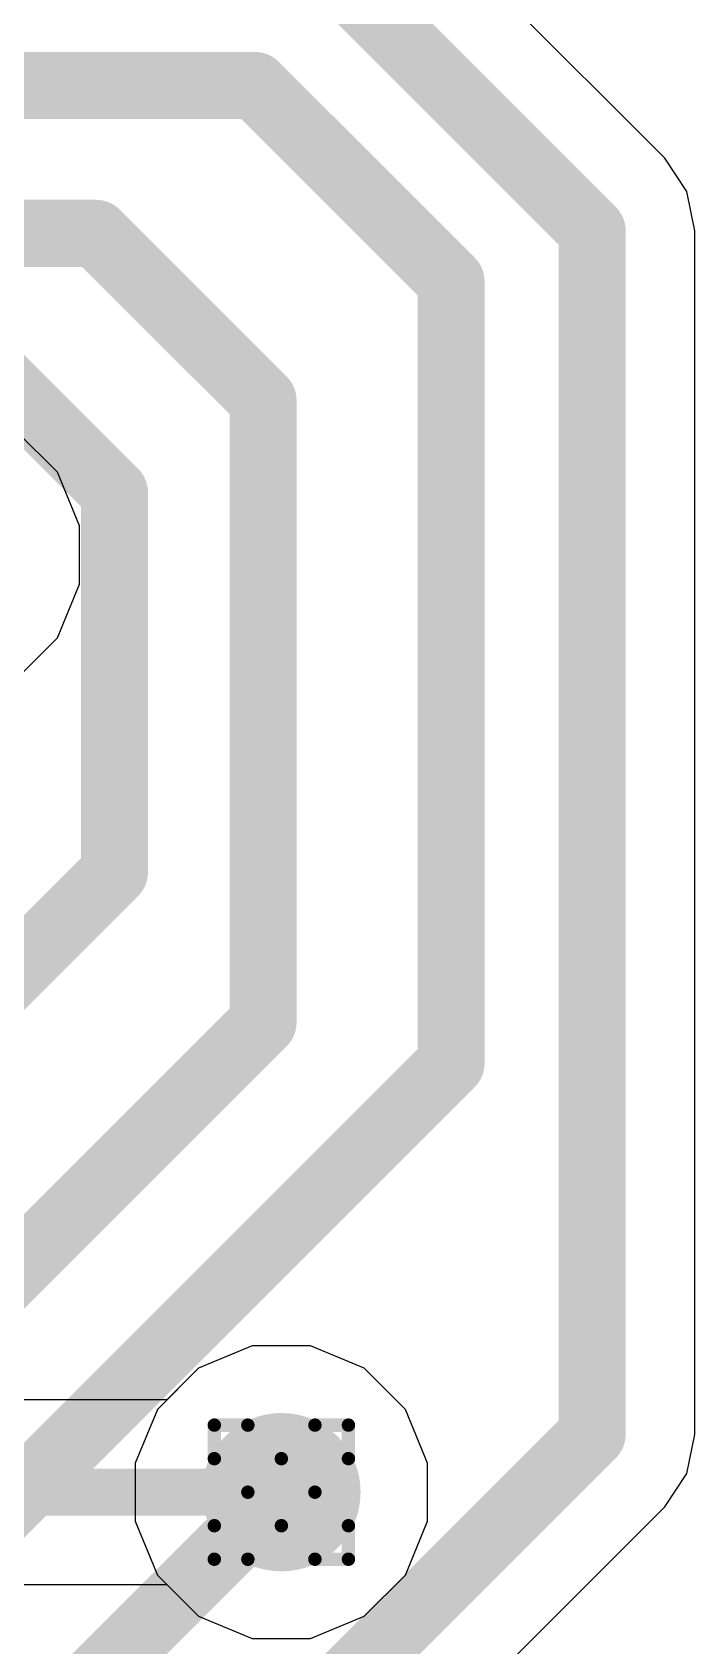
# Model space of a CAD drawing. Header units: inches. Extents: x -11 to 5379, y 0 to 5429.
# Drawn here: x 206.72 to 209.23, y 64.6 to 70.71 of the extents above; entities that cross this region are included whole.
import ezdxf

# ---------------------------------------------------------------- set-up
doc = ezdxf.new("R2010")
doc.units = ezdxf.units.IN
for name, color, linetype in [('Bottom Layer', 5, 'Continuous'), ('Drill Drawing', 1, 'Continuous'), ('GND', 16, 'Continuous'), ('PWR', 76, 'Continuous'), ('Top Layer', 1, 'Continuous'), ('Via Holes', 16, 'Continuous')]:
    doc.layers.add(name, color=color, linetype=linetype)

msp = doc.modelspace()

# ---------------------------------------------------------------- hatches: boundary and pattern name
at = {"layer": 'Bottom Layer'}
h = msp.add_hatch(color=5, dxfattribs=at)
edge = h.paths.add_edge_path()
edge.add_arc((207.6676, 65.1792), 0.3, 0, 360)
at = {"layer": 'GND'}
h = msp.add_hatch(color=16, dxfattribs=at)
edge = h.paths.add_edge_path()
edge.add_arc((207.6676, 65.1792), 0.3, 0, 360)
at = {"layer": 'PWR'}
h = msp.add_hatch(color=76, dxfattribs=at)
edge = h.paths.add_edge_path()
edge.add_arc((207.6676, 65.1792), 0.3, 0, 360)
at = {"layer": 'Top Layer'}
h = msp.add_hatch(color=1, dxfattribs=at)
edge = h.paths.add_edge_path()
edge.add_arc((207.6676, 65.1792), 0.3, 0, 360)
at = {"layer": 'Via Holes'}
h = msp.add_hatch(color=7, dxfattribs=at)
edge = h.paths.add_edge_path()
edge.add_arc((207.6676, 65.1792), 0.15, 0, 360)

# ---------------------------------------------------------------- linework, layer by layer
at = {"layer": 'Bottom Layer'}
for p, q in [((209.1192, 70.2321), (208.0021, 71.3492)), ((209.2034, 70.106), (209.1192, 70.2321)), ((209.233, 69.9574), (209.2034, 70.106)), ((209.233, 65.3982), (209.233, 69.9574)), ((209.2034, 65.2495), (209.233, 65.3982)), ((209.1192, 65.1235), (209.2034, 65.2495)), ((204.7421, 60.7464), (209.1192, 65.1235))]:
    msp.add_line(p, q, dxfattribs=at)
for points in [[(207.7274, 71.0745, 0.254, 0.254, 0), (208.8445, 69.9574, 0.254, 0.254, 0)], [(203.2219, 70.5079, 0.254, 0.254, 0), (207.5678, 70.5079, 0.254, 0.254, 0)], [(207.5678, 70.5079, 0.254, 0.254, 0), (208.3102, 69.7655, 0.254, 0.254, 0)], [(204.4694, 69.9477, 0.254, 0.254, 0), (206.9658, 69.9477, 0.254, 0.254, 0)], [(206.9658, 69.9477, 0.254, 0.254, 0), (207.5982, 69.3153, 0.254, 0.254, 0)], [(208.8445, 65.3982, 0.254, 0.254, 0), (208.8445, 69.9574, 0.254, 0.254, 0)], [(208.3102, 66.8037, 0.254, 0.254, 0), (208.3102, 69.7655, 0.254, 0.254, 0)], [(206.5742, 69.427, 0.254, 0.254, 0), (207.0354, 68.9658, 0.254, 0.254, 0)], [(207.5982, 66.9584, 0.254, 0.254, 0), (207.5982, 69.3153, 0.254, 0.254, 0)], [(207.0354, 67.5275, 0.254, 0.254, 0), (207.0354, 68.9658, 0.254, 0.254, 0)], [(203.9508, 64.4429, 0.254, 0.254, 0), (207.0354, 67.5275, 0.254, 0.254, 0)], [(203.4906, 62.8508, 0.254, 0.254, 0), (207.5982, 66.9584, 0.254, 0.254, 0)], [(203.6609, 62.1545, 0.254, 0.254, 0), (208.3102, 66.8037, 0.254, 0.254, 0)], [(204.4674, 61.0211, 0.254, 0.254, 0), (208.8445, 65.3982, 0.254, 0.254, 0)], [(204.0774, 61.5891, 0.254, 0.254, 0), (207.6676, 65.1792, 0.254, 0.254, 0)]]:
    msp.add_lwpolyline(points, format="xyseb", dxfattribs=at)
for points in [[(207.5043, 70.5079, 0.127, 0.127, 1), (207.6313, 70.5079, 0.127, 0.127, 1)], [(207.5043, 70.5079, 0.127, 0.127, 1), (207.6313, 70.5079, 0.127, 0.127, 1)], [(206.9023, 69.9477, 0.127, 0.127, 1), (207.0293, 69.9477, 0.127, 0.127, 1)], [(206.9023, 69.9477, 0.127, 0.127, 1), (207.0293, 69.9477, 0.127, 0.127, 1)], [(208.781, 69.9574, 0.127, 0.127, 1), (208.908, 69.9574, 0.127, 0.127, 1)], [(208.781, 69.9574, 0.127, 0.127, 1), (208.908, 69.9574, 0.127, 0.127, 1)], [(208.2467, 69.7655, 0.127, 0.127, 1), (208.3737, 69.7655, 0.127, 0.127, 1)], [(208.2467, 69.7655, 0.127, 0.127, 1), (208.3737, 69.7655, 0.127, 0.127, 1)], [(207.5347, 69.3153, 0.127, 0.127, 1), (207.6617, 69.3153, 0.127, 0.127, 1)], [(207.5347, 69.3153, 0.127, 0.127, 1), (207.6617, 69.3153, 0.127, 0.127, 1)], [(206.9719, 68.9658, 0.127, 0.127, 1), (207.0989, 68.9658, 0.127, 0.127, 1)], [(206.9719, 68.9658, 0.127, 0.127, 1), (207.0989, 68.9658, 0.127, 0.127, 1)], [(206.9719, 67.5275, 0.127, 0.127, 1), (207.0989, 67.5275, 0.127, 0.127, 1)], [(206.9719, 67.5275, 0.127, 0.127, 1), (207.0989, 67.5275, 0.127, 0.127, 1)], [(207.5347, 66.9584, 0.127, 0.127, 1), (207.6617, 66.9584, 0.127, 0.127, 1)], [(207.5347, 66.9584, 0.127, 0.127, 1), (207.6617, 66.9584, 0.127, 0.127, 1)], [(208.2467, 66.8037, 0.127, 0.127, 1), (208.3737, 66.8037, 0.127, 0.127, 1)], [(208.2467, 66.8037, 0.127, 0.127, 1), (208.3737, 66.8037, 0.127, 0.127, 1)], [(208.781, 65.3982, 0.127, 0.127, 1), (208.908, 65.3982, 0.127, 0.127, 1)], [(208.781, 65.3982, 0.127, 0.127, 1), (208.908, 65.3982, 0.127, 0.127, 1)], [(207.6041, 65.1792, 0.127, 0.127, 1), (207.7311, 65.1792, 0.127, 0.127, 1)]]:
    msp.add_lwpolyline(points, format="xyseb", close=True, dxfattribs=at)
at = {"layer": 'Drill Drawing'}
for points in [[(207.4136, 65.3062, 0.0508, 0.0508, 0), (207.4136, 65.4332, 0.0508, 0.0508, 0)], [(207.4136, 65.4332, 0.0508, 0.0508, 0), (207.5406, 65.4332, 0.0508, 0.0508, 0)], [(207.5406, 65.4332, 0.0508, 0.0508, 0), (207.6676, 65.3062, 0.0508, 0.0508, 0)], [(207.6676, 65.3062, 0.0508, 0.0508, 0), (207.7946, 65.4332, 0.0508, 0.0508, 0)], [(207.7946, 65.4332, 0.0508, 0.0508, 0), (207.9216, 65.4332, 0.0508, 0.0508, 0)], [(207.9216, 65.3062, 0.0508, 0.0508, 0), (207.9216, 65.4332, 0.0508, 0.0508, 0)], [(207.4136, 65.3062, 0.0508, 0.0508, 0), (207.5406, 65.1792, 0.0508, 0.0508, 0)], [(207.7946, 65.1792, 0.0508, 0.0508, 0), (207.9216, 65.3062, 0.0508, 0.0508, 0)], [(207.4136, 65.0522, 0.0508, 0.0508, 0), (207.5406, 65.1792, 0.0508, 0.0508, 0)], [(207.7946, 65.1792, 0.0508, 0.0508, 0), (207.9216, 65.0522, 0.0508, 0.0508, 0)], [(207.4136, 64.9252, 0.0508, 0.0508, 0), (207.4136, 65.0522, 0.0508, 0.0508, 0)], [(207.5406, 64.9252, 0.0508, 0.0508, 0), (207.6676, 65.0522, 0.0508, 0.0508, 0)], [(207.6676, 65.0522, 0.0508, 0.0508, 0), (207.7946, 64.9252, 0.0508, 0.0508, 0)], [(207.9216, 64.9252, 0.0508, 0.0508, 0), (207.9216, 65.0522, 0.0508, 0.0508, 0)], [(207.4136, 64.9252, 0.0508, 0.0508, 0), (207.5406, 64.9252, 0.0508, 0.0508, 0)], [(207.7946, 64.9252, 0.0508, 0.0508, 0), (207.9216, 64.9252, 0.0508, 0.0508, 0)]]:
    msp.add_lwpolyline(points, format="xyseb", dxfattribs=at)
for points in [[(207.4009, 65.4332, 0.0254, 0.0254, 1), (207.4263, 65.4332, 0.0254, 0.0254, 1)], [(207.4009, 65.4332, 0.0254, 0.0254, 1), (207.4263, 65.4332, 0.0254, 0.0254, 1)], [(207.5279, 65.4332, 0.0254, 0.0254, 1), (207.5533, 65.4332, 0.0254, 0.0254, 1)], [(207.5279, 65.4332, 0.0254, 0.0254, 1), (207.5533, 65.4332, 0.0254, 0.0254, 1)], [(207.7819, 65.4332, 0.0254, 0.0254, 1), (207.8073, 65.4332, 0.0254, 0.0254, 1)], [(207.7819, 65.4332, 0.0254, 0.0254, 1), (207.8073, 65.4332, 0.0254, 0.0254, 1)], [(207.9089, 65.4332, 0.0254, 0.0254, 1), (207.9343, 65.4332, 0.0254, 0.0254, 1)], [(207.9089, 65.4332, 0.0254, 0.0254, 1), (207.9343, 65.4332, 0.0254, 0.0254, 1)], [(207.4009, 65.3062, 0.0254, 0.0254, 1), (207.4263, 65.3062, 0.0254, 0.0254, 1)], [(207.4009, 65.3062, 0.0254, 0.0254, 1), (207.4263, 65.3062, 0.0254, 0.0254, 1)], [(207.6549, 65.3062, 0.0254, 0.0254, 1), (207.6803, 65.3062, 0.0254, 0.0254, 1)], [(207.6549, 65.3062, 0.0254, 0.0254, 1), (207.6803, 65.3062, 0.0254, 0.0254, 1)], [(207.9089, 65.3062, 0.0254, 0.0254, 1), (207.9343, 65.3062, 0.0254, 0.0254, 1)], [(207.9089, 65.3062, 0.0254, 0.0254, 1), (207.9343, 65.3062, 0.0254, 0.0254, 1)], [(207.5279, 65.1792, 0.0254, 0.0254, 1), (207.5533, 65.1792, 0.0254, 0.0254, 1)], [(207.5279, 65.1792, 0.0254, 0.0254, 1), (207.5533, 65.1792, 0.0254, 0.0254, 1)], [(207.7819, 65.1792, 0.0254, 0.0254, 1), (207.8073, 65.1792, 0.0254, 0.0254, 1)], [(207.7819, 65.1792, 0.0254, 0.0254, 1), (207.8073, 65.1792, 0.0254, 0.0254, 1)], [(207.4009, 65.0522, 0.0254, 0.0254, 1), (207.4263, 65.0522, 0.0254, 0.0254, 1)], [(207.4009, 65.0522, 0.0254, 0.0254, 1), (207.4263, 65.0522, 0.0254, 0.0254, 1)], [(207.6549, 65.0522, 0.0254, 0.0254, 1), (207.6803, 65.0522, 0.0254, 0.0254, 1)], [(207.6549, 65.0522, 0.0254, 0.0254, 1), (207.6803, 65.0522, 0.0254, 0.0254, 1)], [(207.9089, 65.0522, 0.0254, 0.0254, 1), (207.9343, 65.0522, 0.0254, 0.0254, 1)], [(207.9089, 65.0522, 0.0254, 0.0254, 1), (207.9343, 65.0522, 0.0254, 0.0254, 1)], [(207.4009, 64.9252, 0.0254, 0.0254, 1), (207.4263, 64.9252, 0.0254, 0.0254, 1)], [(207.4009, 64.9252, 0.0254, 0.0254, 1), (207.4263, 64.9252, 0.0254, 0.0254, 1)], [(207.5279, 64.9252, 0.0254, 0.0254, 1), (207.5533, 64.9252, 0.0254, 0.0254, 1)], [(207.5279, 64.9252, 0.0254, 0.0254, 1), (207.5533, 64.9252, 0.0254, 0.0254, 1)], [(207.7819, 64.9252, 0.0254, 0.0254, 1), (207.8073, 64.9252, 0.0254, 0.0254, 1)], [(207.7819, 64.9252, 0.0254, 0.0254, 1), (207.8073, 64.9252, 0.0254, 0.0254, 1)], [(207.9089, 64.9252, 0.0254, 0.0254, 1), (207.9343, 64.9252, 0.0254, 0.0254, 1)], [(207.9089, 64.9252, 0.0254, 0.0254, 1), (207.9343, 64.9252, 0.0254, 0.0254, 1)]]:
    msp.add_lwpolyline(points, format="xyseb", close=True, dxfattribs=at)
at = {"layer": 'GND'}
for p, q in [((206.8193, 69.0429), (206.6634, 69.1988)), ((206.9036, 68.8393), (206.8193, 69.0429)), ((206.9036, 68.6189), (206.9036, 68.8393)), ((206.8193, 68.4153), (206.9036, 68.6189)), ((206.6634, 68.2594), (206.8193, 68.4153)), ((207.5574, 65.7332), (207.3538, 65.6489)), ((207.7778, 65.7332), (207.5574, 65.7332)), ((207.9814, 65.6489), (207.7778, 65.7332)), ((207.3538, 65.6489), (207.1979, 65.493)), ((208.1372, 65.493), (207.9814, 65.6489)), ((207.1979, 65.493), (207.1136, 65.2894)), ((208.2216, 65.2894), (208.1372, 65.493)), ((207.1136, 65.2894), (207.1136, 65.069)), ((208.2216, 65.069), (208.2216, 65.2894)), ((207.1136, 65.069), (207.1979, 64.8654)), ((208.1372, 64.8654), (208.2216, 65.069)), ((207.1979, 64.8654), (207.3538, 64.7096)), ((207.9814, 64.7096), (208.1372, 64.8654)), ((207.3538, 64.7096), (207.5574, 64.6252)), ((207.7778, 64.6252), (207.9814, 64.7096)), ((207.5574, 64.6252), (207.7778, 64.6252))]:
    msp.add_line(p, q, dxfattribs=at)
at = {"layer": 'PWR'}
for p, q in [((206.8193, 69.0429), (206.6634, 69.1988)), ((206.9036, 68.8393), (206.8193, 69.0429)), ((206.9036, 68.6189), (206.9036, 68.8393)), ((206.8193, 68.4153), (206.9036, 68.6189)), ((206.6634, 68.2594), (206.8193, 68.4153)), ((207.5574, 65.7332), (207.3538, 65.6489)), ((207.7778, 65.7332), (207.5574, 65.7332)), ((207.9814, 65.6489), (207.7778, 65.7332)), ((207.3538, 65.6489), (207.1979, 65.493)), ((208.1372, 65.493), (207.9814, 65.6489)), ((207.1979, 65.493), (207.1136, 65.2894)), ((208.2216, 65.2894), (208.1372, 65.493)), ((207.1136, 65.2894), (207.1136, 65.069)), ((208.2216, 65.069), (208.2216, 65.2894)), ((207.1136, 65.069), (207.1979, 64.8654)), ((208.1372, 64.8654), (208.2216, 65.069)), ((207.1979, 64.8654), (207.3538, 64.7096)), ((207.9814, 64.7096), (208.1372, 64.8654)), ((207.3538, 64.7096), (207.5574, 64.6252)), ((207.7778, 64.6252), (207.9814, 64.7096)), ((207.5574, 64.6252), (207.7778, 64.6252))]:
    msp.add_line(p, q, dxfattribs=at)
at = {"layer": 'Top Layer'}
for p, q in [((206.8193, 69.0429), (206.6634, 69.1988)), ((206.9036, 68.8393), (206.8193, 69.0429)), ((206.9036, 68.6189), (206.9036, 68.8393)), ((206.8193, 68.4153), (206.9036, 68.6189)), ((206.6634, 68.2594), (206.8193, 68.4153)), ((207.5574, 65.7332), (207.3538, 65.6489)), ((207.7778, 65.7332), (207.5574, 65.7332)), ((207.9814, 65.6489), (207.7778, 65.7332)), ((207.3538, 65.6489), (207.2337, 65.5288)), ((208.1372, 65.493), (207.9814, 65.6489)), ((207.2337, 65.5288), (202.9137, 65.5288)), ((208.2216, 65.2894), (208.1372, 65.493)), ((208.2216, 65.069), (208.2216, 65.2894)), ((208.1372, 64.8654), (208.2216, 65.069)), ((207.9814, 64.7096), (208.1372, 64.8654)), ((202.9137, 64.8296), (207.2337, 64.8296)), ((207.2337, 64.8296), (207.3538, 64.7096)), ((207.3538, 64.7096), (207.5574, 64.6252)), ((207.7778, 64.6252), (207.9814, 64.7096)), ((207.5574, 64.6252), (207.7778, 64.6252))]:
    msp.add_line(p, q, dxfattribs=at)
for points in [[(202.3422, 65.1792, 0.1778, 0.1778, 0), (207.6676, 65.1792, 0.1778, 0.1778, 0)], [(207.6676, 65.1792, 0.1778, 0.1778, 0), (207.7946, 65.1792, 0.1778, 0.1778, 0)]]:
    msp.add_lwpolyline(points, format="xyseb", dxfattribs=at)
for points in [[(207.6231, 65.1792, 0.0889, 0.0889, 1), (207.712, 65.1792, 0.0889, 0.0889, 1)], [(207.6231, 65.1792, 0.0889, 0.0889, 1), (207.712, 65.1792, 0.0889, 0.0889, 1)], [(207.7501, 65.1792, 0.0889, 0.0889, 1), (207.839, 65.1792, 0.0889, 0.0889, 1)]]:
    msp.add_lwpolyline(points, format="xyseb", close=True, dxfattribs=at)

doc.saveas('drawing.dxf')
